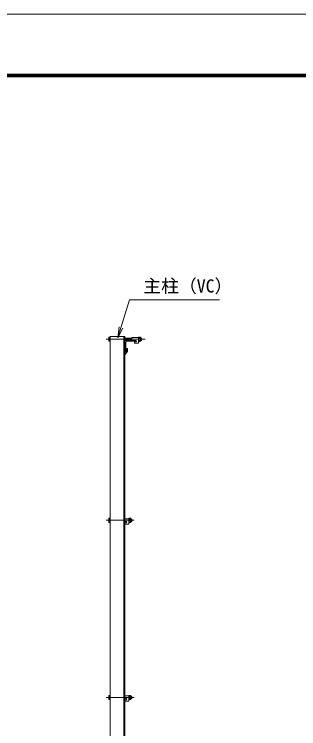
# Model space of a CAD drawing. Units: millimetres, scale not verified. Extents: x -4200 to 4200, y -2970 to 2970.
# Drawn here: x -298 to 747, y 348 to 2970 of the extents above; entities that cross this region are included whole.
import ezdxf
from ezdxf.enums import TextEntityAlignment as Align

# ---------------------------------------------------------------- set-up
doc = ezdxf.new("R2010")
doc.units = ezdxf.units.MM
doc.header["$LTSCALE"] = 10
doc.linetypes.add('USER1', pattern=[50.8, 31.75, -6.35, 6.35, -6.35])
for name, color, linetype, lineweight in [('0-0_D-STR1', 1, 'Continuous', 18), ('0-1_D-BMK', 2, 'USER1', 13), ('0-3_D-STR3', 3, 'Continuous', 13), ('0-7_D-STR-TXT', 7, 'Continuous', 13), ('0-8_0', 7, 'Continuous', 18), ('0-B_D-TTL', 7, 'Continuous', 18)]:
    doc.layers.add(name, color=color, linetype=linetype, lineweight=lineweight)
doc.styles.add('ＭＳ ゴシック', font='')
doc.styles.get('ＭＳ ゴシック').set_extended_font_data('MS Gothic')

# ---------------------------------------------------------------- blocks, each defined once
blk = doc.blocks.new('_Open')
at = {"layer": '0-8_0'}
blk.add_line((-10, 1.667), (0, 0), dxfattribs=at)
blk.add_lwpolyline([(-10, -1.667), (0, 0), (-10, 0)], dxfattribs=at)

msp = doc.modelspace()

# ---------------------------------------------------------------- linework, layer by layer
at = {"layer": '0-0_D-STR1'}
for p, q in [((54.53, -481.95), (54.53, 1788.05)), ((108.53, 1788.05), (54.53, 1788.05)), ((104.53, -481.95), (104.53, 1788.05)), ((108.53, -481.95), (108.53, 1788.05)), ((108.53, 1768.05), (108.53, 1733.05)), ((111.53, 1765.55), (111.53, 1735.05)), ((148.53, 1773.05), (113.53, 1773.05)), ((146.53, 1770.05), (116.03, 1770.05)), ((148.53, 1772.05), (148.53, 1773.05)), ((115.53, 1733.55), (108.53, 1724.5)), ((109.53, 1733.05), (108.53, 1733.05)), ((118.53, 1732.43), (108.53, 1719.93)), ((115.53, 1743.43), (115.53, 1733.55)), ((115.53, 1743.43), (118.53, 1743.43)), ((118.53, 1743.43), (118.53, 1732.43)), ((108.53, 1724.5), (108.53, 1719.93))]:
    msp.add_line(p, q, dxfattribs=at)
for centre, radius, start, end in [((113.53, 1768.05), 5, 90, 180), ((116.03, 1765.55), 4.5, 90, 180), ((146.53, 1772.05), 2, 270, 0), ((109.53, 1735.05), 2, 270, 0)]:
    msp.add_arc(centre, radius, start, end, dxfattribs=at)
at = {"layer": '0-1_D-BMK'}
for p, q in [((182.76, 1777.55), (39.53, 1777.55)), ((142.53, 1113.05), (39.53, 1113.05)), ((142.53, 463.05), (39.53, 463.05))]:
    msp.add_line(p, q, dxfattribs=at)
at = {"layer": '0-3_D-STR3'}
for p, q in [((49.23, 1783.85), (49.92, 1785.05)), ((49.23, 1783.85), (49.23, 1771.25)), ((54.53, 1785.05), (49.92, 1785.05)), ((54.53, 1785.05), (54.53, 1770.04)), ((133.78, 1783.55), (133.78, 1773.05)), ((158.78, 1783.55), (133.78, 1783.55)), ((158.78, 1783.78), (158.78, 1771.44)), ((158.78, 1783.78), (158.78, 1771.44)), ((158.78, 1783.55), (158.78, 1763.55)), ((159.78, 1785.65), (164.28, 1785.65)), ((165.28, 1783.78), (165.28, 1771.44)), ((165.28, 1783.78), (165.28, 1771.44)), ((49.23, 1771.25), (49.92, 1770.04)), ((54.53, 1781.3), (49.92, 1781.3)), ((54.53, 1773.8), (49.92, 1773.8)), ((54.53, 1770.04), (49.92, 1770.04)), ((108.53, 1781.55), (133.78, 1781.55)), ((108.53, 1780.8), (133.78, 1780.8)), ((108.53, 1774.3), (133.78, 1774.3)), ((108.53, 1773.55), (133.78, 1773.55)), ((148.53, 1773.05), (133.78, 1773.05)), ((143.78, 1768.55), (143.78, 1763.55)), ((148.53, 1768.55), (143.78, 1768.55)), ((158.78, 1763.55), (143.78, 1763.55)), ((164.28, 1781.6), (159.78, 1781.6)), ((164.28, 1773.5), (159.78, 1773.5)), ((159.78, 1769.45), (164.28, 1769.45)), ((49.23, 1119.35), (49.92, 1120.55)), ((49.23, 1119.35), (49.23, 1106.75)), ((49.23, 1106.75), (49.92, 1105.54)), ((54.53, 1120.55), (49.92, 1120.55)), ((54.53, 1116.8), (49.92, 1116.8)), ((54.53, 1109.29), (49.92, 1109.29)), ((54.53, 1105.54), (49.92, 1105.54)), ((54.53, 1120.55), (54.53, 1105.54)), ((123.53, 1119.05), (108.53, 1119.05)), ((113.28, 1108.55), (108.53, 1108.55)), ((108.53, 1104.05), (108.53, 1099.05)), ((113.28, 1104.05), (108.53, 1104.05)), ((123.53, 1120.55), (129.3, 1120.55)), ((123.53, 1105.54), (123.53, 1120.55)), ((123.53, 1119.05), (123.53, 1099.05)), ((123.53, 1116.8), (129.3, 1116.8)), ((123.53, 1109.29), (129.3, 1109.29)), ((123.53, 1105.54), (129.3, 1105.54)), ((129.3, 1120.55), (130.03, 1119.3)), ((129.3, 1105.54), (130.03, 1106.8)), ((130.03, 1106.8), (130.03, 1119.3)), ((130.03, 1117.05), (133.33, 1117.05)), ((130.03, 1109.05), (133.33, 1109.05)), ((133.33, 1117.05), (134.53, 1115.85)), ((133.33, 1117.05), (133.33, 1109.05)), ((133.33, 1109.05), (134.53, 1110.25)), ((134.53, 1115.85), (134.53, 1110.25)), ((123.53, 1099.05), (108.53, 1099.05)), ((49.23, 469.35), (49.92, 470.55)), ((49.23, 469.35), (49.23, 456.75)), ((49.23, 456.75), (49.92, 455.54)), ((54.53, 470.55), (49.92, 470.55)), ((54.53, 466.8), (49.92, 466.8)), ((54.53, 459.29), (49.92, 459.29)), ((54.53, 455.54), (49.92, 455.54)), ((54.53, 470.55), (54.53, 455.54)), ((123.53, 469.05), (108.53, 469.05)), ((113.28, 458.55), (108.53, 458.55)), ((113.28, 454.05), (108.53, 454.05)), ((108.53, 454.05), (108.53, 449.05)), ((123.53, 449.05), (108.53, 449.05)), ((123.53, 455.54), (123.53, 470.55)), ((123.53, 469.05), (123.53, 449.05)), ((123.53, 466.8), (129.3, 466.8)), ((123.53, 459.29), (129.3, 459.29)), ((130.03, 456.8), (130.03, 469.3)), ((130.03, 467.05), (133.33, 467.05)), ((130.03, 459.05), (133.33, 459.05)), ((133.33, 467.05), (134.53, 465.85)), ((134.53, 465.85), (134.53, 460.25))]:
    msp.add_line(p, q, dxfattribs=at)
for points in [[(123.53, 470.55), (129.3, 470.55), (130.03, 469.3)], [(123.53, 455.54), (129.3, 455.54), (130.03, 456.8)], [(133.33, 467.05), (133.33, 459.05), (134.53, 460.25)]]:
    msp.add_lwpolyline(points, dxfattribs=at)
for centre, radius, start, end in [((52.67, 1783.18), 3.32, 145.61585, 214.38415), ((161.32, 1783.62), 2.54, 127.21089, 232.78911), ((162.74, 1783.62), 2.54, 307.21089, 52.78911), ((165.65, 1784.49), 0.5, 189.83916, 262.83194), ((164.78, 1777.55), 6.5, 277.16806, 82.83194), ((61.76, 1777.55), 12.42, 162.4121, 197.5879), ((52.67, 1771.92), 3.32, 145.61585, 214.38415), ((148.53, 1770.8), 2.25, 270, 90), ((167.48, 1777.55), 8.7, 152.26063, 207.73937), ((161.33, 1771.47), 2.55, 127.42505, 232.57495), ((156.58, 1777.55), 8.7, 332.26063, 27.73937), ((162.73, 1771.47), 2.55, 307.42505, 52.57495), ((165.65, 1770.6), 0.5, 97.16806, 163.42019), ((61.76, 1113.05), 12.42, 162.4121, 197.5879), ((52.67, 1118.68), 3.32, 145.61585, 214.38415), ((52.67, 1107.42), 3.32, 145.61585, 214.38415), ((113.28, 1106.3), 2.25, 270, 90), ((126.56, 1118.68), 3.32, 325.61586, 34.38414), ((117.46, 1113.05), 12.42, 342.4121, 17.5879), ((126.56, 1107.42), 3.32, 325.61585, 34.38416), ((61.76, 463.05), 12.42, 162.4121, 197.5879), ((52.67, 468.68), 3.32, 145.61585, 214.38415), ((52.67, 457.42), 3.32, 145.61585, 214.38415), ((113.28, 456.3), 2.25, 270, 90), ((126.56, 468.68), 3.32, 325.61586, 34.38414), ((117.46, 463.05), 12.42, 342.4121, 17.5879), ((126.56, 457.42), 3.32, 325.61585, 34.38416)]:
    msp.add_arc(centre, radius, start, end, dxfattribs=at)
at = {"layer": '0-7_D-STR-TXT'}
msp.add_lwpolyline([(456.21, 1921.93), (124.83, 1921.93), (83.14, 1784.27)], dxfattribs=at)
at = {"layer": '0-B_D-TTL', "color": 2}
msp.add_lwpolyline([(-4200, 2970), (4200, 2970), (4200, -2970), (-4200, -2970)], close=True, dxfattribs=at)
at = {"layer": '0-B_D-TTL'}
for points in [[(-3930, 2750), (3930, 2750), (3930, -2750), (-3930, -2750)], [(-3927.5, 2747.5), (3927.5, 2747.5), (3927.5, -2747.5), (-3927.5, -2747.5)], [(-3925, 2745), (3925, 2745), (3925, -2745), (-3925, -2745)], [(-3922.5, 2742.5), (3922.5, 2742.5), (3922.5, -2742.5), (-3922.5, -2742.5)], [(-3920, 2740), (3920, 2740), (3920, -2740), (-3920, -2740)]]:
    msp.add_lwpolyline(points, close=True, dxfattribs=at)

# ---------------------------------------------------------------- block references
at = {"layer": '0-7_D-STR-TXT', "xscale": 4, "yscale": 4, "rotation": 253.14944}
msp.add_blockref('_Open', (82.56, 1782.35), dxfattribs=at)

# ---------------------------------------------------------------- texts
at = {"layer": '0-7_D-STR-TXT', "style": 'ＭＳ ゴシック'}
msp.add_text('主柱（VC）', height=48.09, dxfattribs=at).set_placement((175.76, 1934.51), align=Align.BOTTOM_LEFT)

doc.saveas('drawing.dxf')
